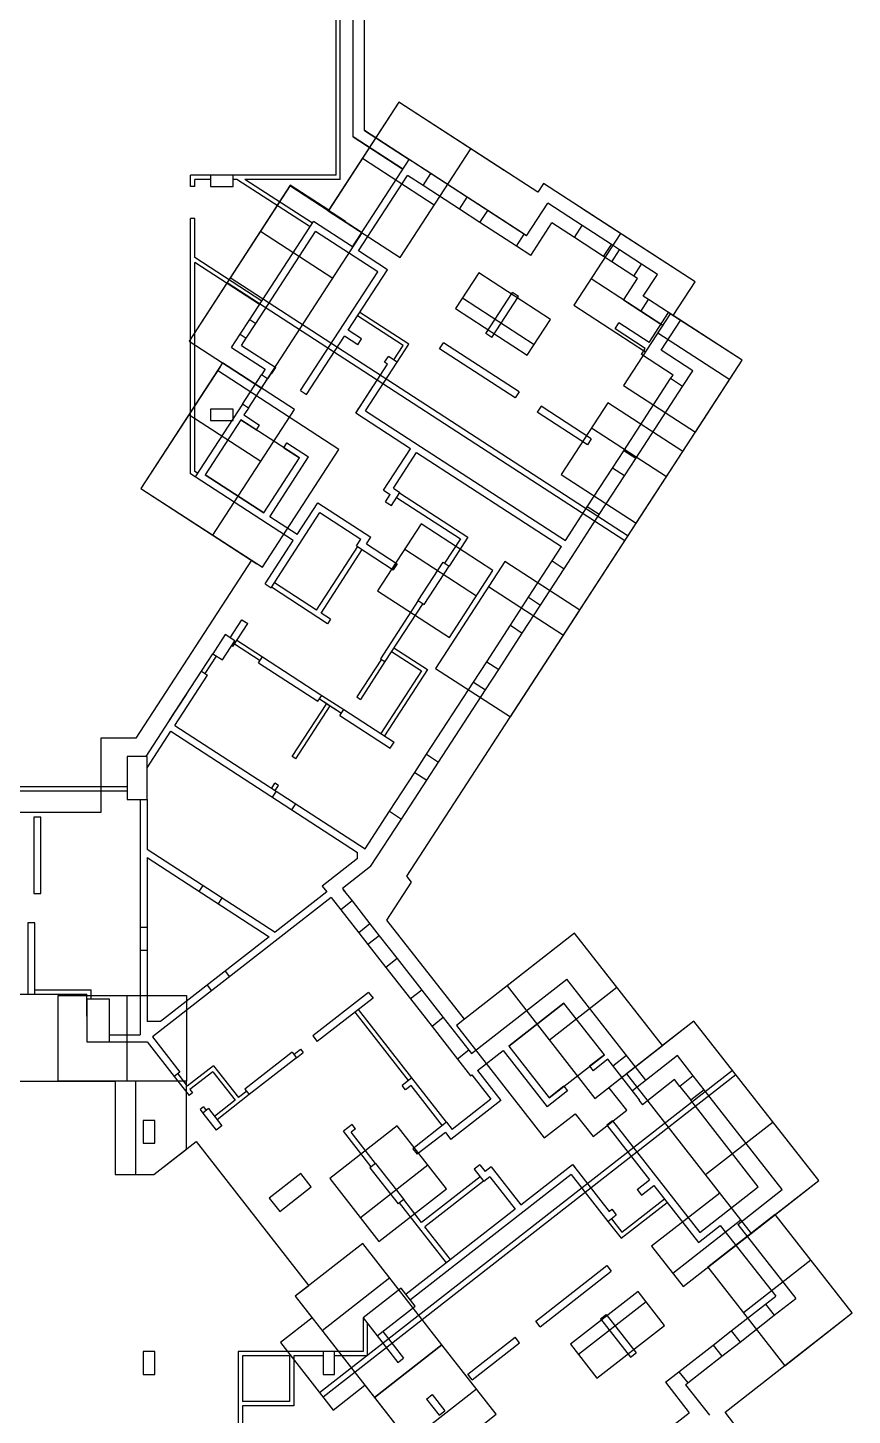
# Model space of a CAD drawing. Header units: metres. Extents: x -681087 to 1033303, y 74272 to 2630761.
# Drawn here: x 306188 to 335065, y 2308376 to 2357004 of the extents above; entities that cross this region are included whole.
import ezdxf

# ---------------------------------------------------------------- set-up
doc = ezdxf.new("R2010")
doc.units = ezdxf.units.M
for name, color, linetype in [('SKELETON_CLEAN', 7, 'Continuous'), ('SKELETON_ISOLATED', 1, 'Continuous'), ('SKELETON_ORIGINAL', 8, 'Continuous')]:
    doc.layers.add(name, color=color, linetype=linetype)

msp = doc.modelspace()

# ---------------------------------------------------------------- linework, layer by layer
at = {"layer": 'SKELETON_CLEAN'}
for p, q in [((316984, 2351838), (316984, 2367295)), ((317134, 2351688), (317134, 2367103)), ((317984, 2353400), (317984, 2360393)), ((317584, 2353182), (317584, 2359438)), ((319189, 2354400), (316720, 2350599)), ((322879, 2352004), (319189, 2354400)), ((323658, 2349715), (317984, 2353400)), ((317984, 2353400), (319548, 2352384)), ((319229, 2348954), (321705, 2352766)), ((317560, 2349323), (319548, 2352384)), ((320303, 2351894), (319548, 2352384)), ((311884, 2351438), (311884, 2351838)), ((312584, 2351838), (311884, 2351838)), ((312034, 2351438), (312034, 2351688)), ((312584, 2351688), (312034, 2351688)), ((313384, 2351838), (312584, 2351838)), ((312584, 2351838), (312584, 2351438)), ((313384, 2351438), (313384, 2351838)), ((316984, 2351838), (313384, 2351838)), ((313515, 2351688), (313384, 2351688)), ((316074, 2350026), (313515, 2351688)), ((316155, 2350152), (313790, 2351688)), ((317134, 2351688), (313790, 2351688)), ((317770, 2349186), (319486, 2351828)), ((320031, 2351474), (319486, 2351828)), ((320031, 2351474), (320303, 2351894)), ((321578, 2351066), (320303, 2351894)), ((315374, 2351473), (311835, 2346024)), ((312034, 2351438), (311884, 2351438)), ((312584, 2351438), (313384, 2351438)), ((316713, 2350588), (315367, 2351462)), ((317315, 2350212), (315374, 2351473)), ((321306, 2350646), (320031, 2351474)), ((321306, 2350646), (321578, 2351066)), ((322299, 2350597), (321578, 2351066)), ((323658, 2349715), (324399, 2350856)), ((325606, 2350071), (324399, 2350856)), ((311884, 2341371), (311884, 2350318)), ((312034, 2350318), (311884, 2350318)), ((312034, 2348953), (312034, 2350318)), ((313966, 2346780), (316193, 2350210)), ((317560, 2349323), (316193, 2350210)), ((316713, 2350588), (319229, 2348954)), ((322027, 2350178), (321306, 2350646)), ((322027, 2350178), (322299, 2350597)), ((323574, 2349769), (322299, 2350597)), ((329560, 2348100), (325597, 2350673)), ((314175, 2346644), (316267, 2349864)), ((314372, 2344376), (317904, 2349815)), ((318447, 2348448), (316267, 2349864)), ((323302, 2349350), (322027, 2350178)), ((323302, 2349350), (323574, 2349769)), ((323658, 2349715), (323574, 2349769)), ((323805, 2349023), (324546, 2350164)), ((325334, 2349652), (324546, 2350164)), ((326944, 2349799), (325310, 2347283)), ((325334, 2349652), (325606, 2350071)), ((326629, 2349407), (325606, 2350071)), ((323805, 2349023), (323302, 2349350)), ((326357, 2348987), (325334, 2349652)), ((326357, 2348987), (326629, 2349407)), ((326915, 2349222), (326629, 2349407)), ((314385, 2347426), (312034, 2348953)), ((314303, 2347300), (312034, 2348774)), ((312034, 2341453), (312034, 2348774)), ((318793, 2348522), (317770, 2349186)), ((326642, 2348802), (326357, 2348987)), ((326642, 2348802), (326915, 2349222)), ((327414, 2348301), (326642, 2348802)), ((327686, 2348721), (326915, 2349222)), ((315746, 2344289), (318447, 2348448)), ((317415, 2346400), (318793, 2348522)), ((321981, 2348419), (321164, 2347161)), ((324497, 2346785), (321981, 2348419)), ((327414, 2348301), (327686, 2348721)), ((327548, 2348214), (327414, 2348301)), ((328240, 2348361), (327686, 2348721)), ((327744, 2347598), (328240, 2348361)), ((327052, 2347451), (327548, 2348214)), ((328792, 2346917), (329560, 2348100)), ((322236, 2346286), (323167, 2347720)), ((322446, 2346150), (323377, 2347584)), ((323377, 2347584), (323167, 2347720)), ((327660, 2347056), (327052, 2347451)), ((327660, 2347056), (327933, 2347475)), ((327933, 2347475), (327744, 2347598)), ((328788, 2346920), (327933, 2347475)), ((319331, 2345871), (317742, 2346903)), ((319539, 2345915), (317824, 2347029)), ((321164, 2347161), (323681, 2345527)), ((325310, 2347283), (327826, 2345649)), ((328692, 2346982), (327058, 2344466)), ((328361, 2346601), (327660, 2347056)), ((327952, 2345972), (328633, 2347021)), ((331208, 2345349), (328692, 2346982)), ((329052, 2346748), (328788, 2346920)), ((331208, 2345349), (328792, 2346917)), ((313628, 2346260), (313966, 2346780)), ((313838, 2346124), (314175, 2346644)), ((313966, 2346780), (314175, 2346644)), ((317881, 2346098), (317415, 2346400)), ((323681, 2345527), (324497, 2346785)), ((326759, 2346449), (326895, 2346659)), ((327816, 2345763), (326759, 2346449)), ((327952, 2345972), (326895, 2346659)), ((328372, 2345700), (329052, 2346748)), ((311835, 2346024), (313009, 2345261)), ((311835, 2346024), (314372, 2344376)), ((313329, 2345799), (313628, 2346260)), ((313628, 2346260), (313838, 2346124)), ((313674, 2345872), (313838, 2346124)), ((313674, 2345872), (314874, 2345094)), ((315956, 2344152), (317279, 2346190)), ((317745, 2345888), (317279, 2346190)), ((317745, 2345888), (317881, 2346098)), ((319005, 2345368), (319331, 2345871)), ((319130, 2345286), (319539, 2345915)), ((320607, 2345752), (320743, 2345962)), ((323394, 2344241), (320743, 2345962)), ((322446, 2346150), (322236, 2346286)), ((313329, 2345799), (314503, 2345036)), ((318684, 2345278), (318820, 2345488)), ((319130, 2345286), (318820, 2345488)), ((323258, 2344031), (320607, 2345752)), ((324521, 2335052), (331208, 2345349)), ((327680, 2345553), (327816, 2345763)), ((328787, 2344834), (327680, 2345553)), ((329479, 2344981), (328372, 2345700)), ((312921, 2345125), (310150, 2340859)), ((317088, 2342225), (312832, 2344989)), ((315526, 2343626), (313009, 2345261)), ((314503, 2345036), (314372, 2344835)), ((314712, 2344900), (314582, 2344699)), ((314712, 2344900), (314738, 2344884)), ((314738, 2344884), (314874, 2345094)), ((318019, 2343575), (319130, 2345286)), ((318785, 2345213), (318684, 2345278)), ((329125, 2344436), (329479, 2344981)), ((313708, 2343812), (314372, 2344835)), ((313917, 2343676), (314582, 2344699)), ((314582, 2344699), (314372, 2344835)), ((317673, 2343502), (318283, 2344441)), ((327058, 2344466), (329574, 2342833)), ((327060, 2342175), (328705, 2344708)), ((327480, 2341903), (329125, 2344436)), ((328705, 2344708), (328787, 2344834)), ((329125, 2344436), (328705, 2344708)), ((315746, 2344289), (315956, 2344152)), ((323394, 2344241), (323258, 2344031)), ((313708, 2343812), (312052, 2341262)), ((313384, 2343638), (312584, 2343638)), ((312584, 2343638), (312584, 2343238)), ((312666, 2339225), (315526, 2343626)), ((313384, 2343238), (313384, 2343638)), ((313917, 2343676), (313708, 2343812)), ((313917, 2343676), (313759, 2343433)), ((313759, 2343433), (314309, 2343076)), ((319598, 2342252), (317673, 2343502)), ((318019, 2343575), (325018, 2339030)), ((324165, 2343740), (324029, 2343530)), ((325790, 2342386), (324029, 2343530)), ((325926, 2342596), (324165, 2343740)), ((326508, 2343858), (324874, 2341342)), ((329133, 2342153), (326508, 2343858)), ((313650, 2343265), (312398, 2341336)), ((312584, 2343238), (313384, 2343238)), ((313650, 2343265), (314200, 2342908)), ((315705, 2341930), (313650, 2343265)), ((314200, 2342908), (314309, 2343076)), ((315156, 2342287), (315265, 2342455)), ((315265, 2342455), (316024, 2341962)), ((325926, 2342596), (325790, 2342386)), ((314406, 2338095), (317088, 2342225)), ((314662, 2339865), (316024, 2341962)), ((315156, 2342287), (315705, 2341930)), ((318651, 2340793), (319598, 2342252)), ((318996, 2340866), (319808, 2342116)), ((319808, 2342116), (324882, 2338821)), ((326668, 2341572), (327060, 2342175)), ((327480, 2341903), (327060, 2342175)), ((327499, 2339637), (329133, 2342153)), ((314452, 2340002), (315705, 2341930)), ((325786, 2340213), (326668, 2341572)), ((327088, 2341299), (326668, 2341572)), ((327088, 2341299), (327480, 2341903)), ((312052, 2341262), (311884, 2341371)), ((312134, 2341388), (312034, 2341453)), ((315486, 2339032), (312052, 2341262)), ((314452, 2340002), (312398, 2341336)), ((324874, 2341342), (327499, 2339637)), ((326205, 2339941), (327088, 2341299)), ((310150, 2340859), (314216, 2338219)), ((310150, 2340859), (312666, 2339225)), ((318651, 2340793), (318877, 2340646)), ((318714, 2340394), (318877, 2340646)), ((318923, 2340258), (319223, 2340719)), ((318996, 2340866), (319223, 2340719)), ((319108, 2340543), (321339, 2339094)), ((319212, 2340702), (321602, 2339150)), ((314710, 2337378), (316420, 2340011)), ((315622, 2339242), (316347, 2340357)), ((316347, 2340357), (318204, 2339151)), ((316420, 2340011), (317859, 2339077)), ((318714, 2340394), (318923, 2340258)), ((325018, 2339030), (325786, 2340213)), ((326205, 2339941), (325786, 2340213)), ((315622, 2339242), (314662, 2339865)), ((319965, 2339613), (318441, 2337266)), ((322481, 2337979), (319965, 2339613)), ((325356, 2338632), (326205, 2339941)), ((314500, 2337514), (315486, 2339032)), ((317706, 2338842), (317859, 2339077)), ((318052, 2338916), (318204, 2339151)), ((321339, 2339094), (320784, 2338239)), ((321602, 2339150), (320943, 2338135)), ((316300, 2336596), (317744, 2338818)), ((316460, 2336492), (317903, 2338715)), ((317706, 2338842), (318989, 2338009)), ((318052, 2338916), (319125, 2338219)), ((324555, 2338318), (324882, 2338821)), ((324974, 2338045), (325356, 2338632)), ((314025, 2338342), (309976, 2332108)), ((318989, 2338009), (319125, 2338219)), ((319862, 2336930), (320733, 2338272)), ((320072, 2336793), (320943, 2338135)), ((322896, 2338296), (320465, 2334553)), ((320733, 2338272), (320943, 2338135)), ((325521, 2336591), (322896, 2338296)), ((323727, 2337043), (324555, 2338318)), ((324555, 2338318), (324974, 2338045)), ((320957, 2335632), (322481, 2337979)), ((324147, 2336770), (324974, 2338045)), ((314500, 2337514), (314710, 2337378)), ((316688, 2336118), (314721, 2337395)), ((316300, 2336596), (314824, 2337554)), ((318441, 2337266), (320957, 2335632)), ((319862, 2336930), (318539, 2334892)), ((320021, 2336826), (318698, 2334788)), ((319862, 2336930), (320072, 2336793)), ((323090, 2336062), (323727, 2337043)), ((323090, 2332848), (325521, 2336591)), ((323509, 2335789), (324147, 2336770)), ((323727, 2337043), (324147, 2336770)), ((313275, 2335627), (313683, 2336256)), ((313376, 2335323), (313893, 2336120)), ((313683, 2336256), (313893, 2336120)), ((316791, 2336277), (316460, 2336492)), ((316791, 2336277), (316688, 2336118)), ((313107, 2335736), (312671, 2335065)), ((313443, 2335518), (313107, 2335736)), ((322262, 2334787), (323090, 2336062)), ((322681, 2334514), (323509, 2335789)), ((323090, 2336062), (323509, 2335789)), ((313007, 2334847), (313443, 2335518)), ((313334, 2335350), (313376, 2335323)), ((313515, 2335537), (314408, 2334957)), ((318932, 2335149), (319980, 2334468)), ((319014, 2335275), (320188, 2334512)), ((312271, 2334449), (312671, 2335065)), ((312671, 2335065), (313007, 2334847)), ((314272, 2334747), (314408, 2334957)), ((314272, 2334747), (316351, 2333397)), ((314408, 2334957), (316488, 2333606)), ((318572, 2334870), (317714, 2333549)), ((318698, 2334788), (317840, 2333467)), ((318539, 2334892), (318698, 2334788)), ((321799, 2334074), (322262, 2334787)), ((322262, 2334787), (322681, 2334514)), ((311340, 2332555), (312481, 2334313)), ((312271, 2334449), (312481, 2334313)), ((319980, 2334468), (318551, 2332267)), ((320188, 2334512), (318677, 2332185)), ((320465, 2334553), (323090, 2332848)), ((322219, 2333802), (322681, 2334514)), ((320154, 2331541), (321799, 2334074)), ((320574, 2331269), (322219, 2333802)), ((321799, 2334074), (322219, 2333802)), ((315454, 2331464), (316658, 2333317)), ((315580, 2331382), (316783, 2333235)), ((316351, 2333397), (316488, 2333606)), ((316406, 2333481), (316658, 2333317)), ((316488, 2333606), (317259, 2333105)), ((317714, 2333549), (317840, 2333467)), ((317123, 2332896), (317259, 2333105)), ((317123, 2332896), (318884, 2331752)), ((317259, 2333105), (319020, 2331962)), ((310373, 2331066), (311204, 2332346)), ((311204, 2332346), (317736, 2328104)), ((311340, 2332555), (318003, 2328228)), ((309976, 2332108), (308748, 2332108)), ((308748, 2332108), (308748, 2329498)), ((318884, 2331752), (319020, 2331962)), ((310373, 2331458), (309673, 2331458)), ((309673, 2331458), (309673, 2329958)), ((310373, 2329958), (310373, 2331458)), ((315580, 2331382), (315454, 2331464)), ((319740, 2330904), (320154, 2331541)), ((320154, 2331541), (320574, 2331269)), ((320160, 2330631), (320574, 2331269)), ((318858, 2329545), (319740, 2330904)), ((319740, 2330904), (320160, 2330631)), ((314732, 2330352), (314844, 2330524)), ((314970, 2330443), (314844, 2330524)), ((314858, 2330271), (314970, 2330443)), ((319277, 2329273), (320160, 2330631)), ((303578, 2330258), (309673, 2330258)), ((309673, 2329958), (310373, 2329958)), ((310123, 2329958), (310123, 2321708)), ((310373, 2329958), (310373, 2328217)), ((308748, 2329498), (304777, 2329498)), ((306648, 2329338), (306398, 2329338)), ((306398, 2329338), (306398, 2326658)), ((306648, 2326658), (306648, 2329338)), ((318003, 2328228), (318858, 2329545)), ((318858, 2329545), (319277, 2329273)), ((318197, 2327608), (319277, 2329273)), ((310373, 2328217), (314849, 2325310)), ((310373, 2327919), (310373, 2322175)), ((310373, 2327919), (314641, 2325147)), ((317736, 2327883), (316504, 2326921)), ((317736, 2327883), (317736, 2328104)), ((318197, 2327608), (317206, 2326834)), ((316504, 2326921), (316658, 2326724)), ((318766, 2325731), (319631, 2327063)), ((319631, 2327063), (319468, 2327272)), ((306398, 2326658), (306648, 2326658)), ((316812, 2326527), (310551, 2321635)), ((316658, 2326724), (314849, 2325310)), ((316812, 2326527), (317151, 2326093)), ((317545, 2326401), (317151, 2326093)), ((317206, 2326834), (317305, 2326708)), ((317237, 2326795), (317545, 2326401)), ((317545, 2326401), (318173, 2325597)), ((317151, 2326093), (317779, 2325289)), ((306438, 2325638), (306188, 2325638)), ((306188, 2325638), (306188, 2323138)), ((306438, 2323138), (306438, 2325638)), ((318173, 2325597), (317779, 2325289)), ((318173, 2325597), (318496, 2325184)), ((321481, 2322256), (318766, 2325731)), ((314641, 2325147), (310836, 2322175)), ((317779, 2325289), (318102, 2324876)), ((318496, 2325184), (318102, 2324876)), ((318496, 2325184), (319124, 2324380)), ((325339, 2325269), (321481, 2322256)), ((325339, 2325269), (322975, 2323423)), ((328417, 2321329), (325339, 2325269)), ((318102, 2324876), (318730, 2324072)), ((319124, 2324380), (318730, 2324072)), ((318730, 2324072), (319595, 2322965)), ((319124, 2324380), (319989, 2323273)), ((321725, 2321050), (325070, 2323664)), ((327841, 2320118), (325070, 2323664)), ((302138, 2323138), (306223, 2323138)), ((306188, 2323138), (306438, 2323138)), ((306403, 2323138), (308253, 2323138)), ((306438, 2323288), (308403, 2323288)), ((307248, 2323083), (311748, 2323083)), ((307248, 2320083), (307248, 2323083)), ((308253, 2322358), (308253, 2323138)), ((308403, 2322958), (308403, 2323288)), ((311748, 2323083), (311748, 2320083)), ((318127, 2323195), (316173, 2321668)), ((318281, 2322998), (316327, 2321471)), ((318127, 2323195), (318281, 2322998)), ((319989, 2323273), (319595, 2322965)), ((319989, 2323273), (320740, 2322311)), ((322975, 2323423), (326053, 2319482)), ((309053, 2322958), (308253, 2322958)), ((308253, 2322958), (308253, 2321458)), ((309053, 2321458), (309053, 2322958)), ((319643, 2320198), (317769, 2322598)), ((319595, 2322965), (320346, 2322003)), ((323036, 2321313), (324967, 2322822)), ((326383, 2321009), (324967, 2322822)), ((310836, 2322175), (310373, 2322175)), ((320740, 2322311), (320346, 2322003)), ((320346, 2322003), (321239, 2320861)), ((320740, 2322311), (321633, 2321169)), ((321481, 2322256), (321201, 2322037)), ((321201, 2322037), (324280, 2318097)), ((329520, 2322191), (328417, 2321329)), ((333890, 2316598), (329520, 2322191)), ((309053, 2321708), (310123, 2321708)), ((310551, 2321635), (311518, 2320398)), ((316173, 2321668), (316327, 2321471)), ((308253, 2321458), (309053, 2321458)), ((309053, 2321458), (310373, 2321458)), ((310373, 2321458), (311321, 2320244)), ((315448, 2321102), (313793, 2319809)), ((315448, 2321102), (315602, 2320905)), ((315509, 2321023), (315746, 2321208)), ((315602, 2320905), (315838, 2321089)), ((315746, 2321208), (315838, 2321089)), ((321633, 2321169), (321239, 2320861)), ((321633, 2321169), (321725, 2321050)), ((321937, 2320454), (322839, 2321159)), ((322839, 2321159), (324378, 2319189)), ((323036, 2321313), (324452, 2319501)), ((326053, 2319482), (328417, 2321329)), ((312697, 2320627), (311775, 2319907)), ((312697, 2320627), (313571, 2319508)), ((315602, 2320905), (313947, 2319612)), ((321239, 2320861), (321700, 2320270)), ((324452, 2319501), (326383, 2321009)), ((326383, 2321009), (325867, 2320606)), ((325867, 2320606), (325990, 2320448)), ((326506, 2320852), (325990, 2320448)), ((327485, 2319599), (326506, 2320852)), ((328944, 2320980), (327368, 2319748)), ((329498, 2320271), (328944, 2320980)), ((297098, 2320083), (309251, 2320083)), ((311748, 2320083), (308249, 2320083)), ((309251, 2320083), (309251, 2316808)), ((311518, 2320398), (311321, 2320244)), ((311321, 2320244), (311841, 2319578)), ((311439, 2320336), (311775, 2319907)), ((311748, 2317706), (311748, 2320083)), ((312671, 2320417), (311867, 2319789)), ((312671, 2320417), (313453, 2319416)), ((319643, 2320198), (319305, 2319933)), ((320859, 2318642), (319643, 2320198)), ((321700, 2320270), (321740, 2320301)), ((321740, 2320301), (322405, 2319450)), ((321937, 2320454), (322756, 2319406)), ((327156, 2320344), (331526, 2314751)), ((328840, 2320138), (327714, 2319257)), ((329025, 2319901), (328840, 2320138)), ((329498, 2320271), (329025, 2319901)), ((329880, 2319782), (329498, 2320271)), ((311959, 2319671), (311841, 2319578)), ((311867, 2319789), (311959, 2319671)), ((313947, 2319612), (312820, 2318731)), ((313855, 2319730), (313571, 2319508)), ((313793, 2319809), (313947, 2319612)), ((319422, 2319784), (319305, 2319933)), ((319611, 2319931), (319422, 2319784)), ((320710, 2318525), (319611, 2319931)), ((325091, 2319747), (324378, 2319189)), ((324968, 2319904), (324452, 2319501)), ((324968, 2319904), (325091, 2319747)), ((327168, 2319071), (326545, 2319867)), ((327614, 2319433), (327485, 2319599)), ((329025, 2319901), (329407, 2319413)), ((329880, 2319782), (329407, 2319413)), ((332613, 2316283), (329880, 2319782)), ((312341, 2319182), (312223, 2319090)), ((312223, 2319090), (312318, 2318967)), ((312515, 2319121), (312318, 2318967)), ((312341, 2319182), (312437, 2319060)), ((312515, 2319121), (312983, 2318523)), ((313453, 2319416), (312728, 2318850)), ((322756, 2319406), (321010, 2318043)), ((322405, 2319450), (321053, 2318394)), ((327614, 2319433), (327590, 2319415)), ((327590, 2319415), (327714, 2319257)), ((331771, 2316387), (329407, 2319413)), ((310634, 2318708), (310234, 2318708)), ((310234, 2318708), (310234, 2317908)), ((310634, 2317908), (310634, 2318708)), ((312318, 2318967), (312786, 2318369)), ((320859, 2318642), (319677, 2317718)), ((320859, 2318642), (321053, 2318394)), ((324280, 2318097), (325363, 2318944)), ((325363, 2318944), (325986, 2318147)), ((325986, 2318147), (327168, 2319071)), ((326668, 2318694), (326471, 2318541)), ((326668, 2318694), (329722, 2314786)), ((312983, 2318523), (312786, 2318369)), ((319127, 2318520), (316763, 2316673)), ((317555, 2318567), (317248, 2318327)), ((318221, 2317082), (317248, 2318327)), ((317672, 2318417), (317515, 2318294)), ((318370, 2317198), (317515, 2318294)), ((317672, 2318417), (317555, 2318567)), ((320850, 2316314), (319127, 2318520)), ((320816, 2318291), (319831, 2317521)), ((320816, 2318291), (321010, 2318043)), ((326471, 2318541), (327968, 2316626)), ((310234, 2317908), (310634, 2317908)), ((310598, 2316808), (312084, 2317968)), ((310598, 2316808), (311748, 2317706)), ((312084, 2317968), (316031, 2312916)), ((319677, 2317718), (319831, 2317521)), ((318370, 2317198), (318173, 2317045)), ((318370, 2317198), (319355, 2315938)), ((322020, 2317156), (321823, 2317003)), ((322020, 2317156), (322205, 2316920)), ((323458, 2315755), (325266, 2317167)), ((325266, 2317167), (326553, 2315521)), ((309251, 2316808), (310598, 2316808)), ((315749, 2316851), (314646, 2315989)), ((316118, 2316378), (315749, 2316851)), ((316763, 2316673), (318486, 2314467)), ((318173, 2317045), (319158, 2315784)), ((325223, 2316817), (319593, 2312418)), ((322032, 2316735), (319983, 2315134)), ((321823, 2317003), (322162, 2316569)), ((322374, 2316735), (322162, 2316569)), ((322417, 2317086), (322205, 2316920)), ((322374, 2316735), (323261, 2315601)), ((322417, 2317086), (323458, 2315755)), ((325223, 2316817), (326510, 2315170)), ((315015, 2315516), (316118, 2316378)), ((318486, 2314467), (320850, 2316314)), ((322149, 2316585), (320100, 2314984)), ((327530, 2316284), (327968, 2316626)), ((327530, 2316284), (327684, 2316087)), ((327684, 2316087), (328121, 2316429)), ((328121, 2316429), (329679, 2314435)), ((329722, 2314786), (331771, 2316387)), ((331053, 2315064), (332613, 2316283)), ((331948, 2315080), (333890, 2316598)), ((314646, 2315989), (315015, 2315516)), ((319355, 2315938), (319158, 2315784)), ((319983, 2315134), (319355, 2315938)), ((326972, 2314579), (328583, 2315838)), ((326998, 2314789), (328491, 2315956)), ((330422, 2316165), (328038, 2314302)), ((323261, 2315601), (319439, 2312615)), ((326510, 2315170), (326802, 2315397)), ((326553, 2315521), (326648, 2315594)), ((326628, 2315262), (326998, 2314789)), ((326648, 2315594), (326802, 2315397)), ((332369, 2315410), (330005, 2313563)), ((335065, 2311960), (332369, 2315410)), ((320999, 2313834), (320100, 2314984)), ((326510, 2315170), (326972, 2314579)), ((329142, 2312889), (331526, 2314751)), ((329679, 2314435), (330443, 2315032)), ((330443, 2315032), (332383, 2312550)), ((331053, 2315064), (333085, 2312464)), ((317923, 2314393), (315559, 2312546)), ((320693, 2310847), (317923, 2314393)), ((328038, 2314302), (329142, 2312889)), ((323979, 2311676), (326469, 2313622)), ((324133, 2311479), (326623, 2313425)), ((326469, 2313622), (326623, 2313425)), ((330005, 2313563), (332701, 2310113)), ((316031, 2312916), (315559, 2312546)), ((319270, 2312831), (317930, 2311785)), ((319762, 2312201), (319270, 2312831)), ((315559, 2312546), (316150, 2311790)), ((315559, 2312546), (318329, 2309000)), ((327563, 2312709), (325199, 2310862)), ((328487, 2311527), (327563, 2312709)), ((332028, 2312273), (332383, 2312550)), ((332336, 2311879), (333085, 2312464)), ((316150, 2311790), (315040, 2310922)), ((318423, 2311154), (319762, 2312201)), ((326247, 2311754), (326444, 2311908)), ((326444, 2311908), (327497, 2310560)), ((330612, 2308481), (335065, 2311960)), ((330830, 2311337), (332028, 2312273)), ((331138, 2310943), (332336, 2311879)), ((332028, 2312273), (332336, 2311879)), ((332701, 2310113), (335065, 2311960)), ((317930, 2311785), (317930, 2310608)), ((317930, 2311785), (318423, 2311154)), ((318620, 2311308), (319349, 2310374)), ((324133, 2311479), (323979, 2311676)), ((326123, 2309680), (328487, 2311527)), ((326247, 2311754), (327300, 2310406)), ((330192, 2310838), (330830, 2311337)), ((330830, 2311337), (331138, 2310943)), ((315040, 2310922), (316887, 2308558)), ((320693, 2310847), (318329, 2309000)), ((318423, 2311154), (319152, 2310221)), ((322596, 2308412), (320693, 2310847)), ((321600, 2309817), (323254, 2311110)), ((321754, 2309620), (323408, 2310913)), ((323408, 2310913), (323254, 2311110)), ((325199, 2310862), (326123, 2309680)), ((328994, 2309903), (330192, 2310838)), ((330192, 2310838), (330500, 2310444)), ((330500, 2310444), (331138, 2310943)), ((310634, 2310608), (310234, 2310608)), ((310234, 2310608), (310234, 2309808)), ((310634, 2309808), (310634, 2310608)), ((313554, 2310608), (313554, 2305408)), ((316534, 2310608), (313554, 2310608)), ((313704, 2310458), (313704, 2308858)), ((315354, 2310458), (313704, 2310458)), ((315354, 2310458), (315354, 2308858)), ((315504, 2310458), (315504, 2308708)), ((316534, 2310458), (315504, 2310458)), ((316934, 2310608), (316534, 2310608)), ((316534, 2310608), (316534, 2309808)), ((317930, 2310608), (316934, 2310608)), ((316934, 2309808), (316934, 2310608)), ((319152, 2310221), (319349, 2310374)), ((327300, 2310406), (327497, 2310560)), ((329302, 2309509), (330500, 2310444)), ((328522, 2309533), (328994, 2309903)), ((328994, 2309903), (329302, 2309509)), ((310234, 2309808), (310634, 2309808)), ((316534, 2309808), (316934, 2309808)), ((316887, 2308558), (317997, 2309426)), ((321754, 2309620), (321600, 2309817)), ((328522, 2309533), (329359, 2308462)), ((329223, 2309447), (329302, 2309509)), ((329223, 2309447), (330061, 2308375)), ((318329, 2309000), (320231, 2306565)), ((320150, 2308944), (320347, 2309098)), ((320150, 2308944), (320593, 2308377)), ((320347, 2309098), (320790, 2308531)), ((315354, 2308858), (313704, 2308858)), ((315504, 2308708), (313704, 2308708)), ((313704, 2308708), (313704, 2305408)), ((320593, 2308377), (320790, 2308531)), ((322080, 2308009), (322596, 2308412)), ((328618, 2307883), (329359, 2308462)), ((330916, 2308092), (330612, 2308481))]:
    msp.add_line(p, q, dxfattribs=at)
at = {"layer": 'SKELETON_ISOLATED'}
for p, q in [((317910, 2352431), (320426, 2350797)), ((318447, 2352622), (318457, 2352615)), ((324251, 2351547), (324053, 2351241)), ((314338, 2349878), (316875, 2348231)), ((313171, 2348080), (327105, 2339031)), ((313280, 2348248), (327214, 2339199)), ((325915, 2348215), (328431, 2346581)), ((321410, 2347539), (323926, 2345905)), ((328257, 2346313), (330773, 2344679)), ((311830, 2343445), (314346, 2341811)), ((325937, 2342978), (328561, 2341274)), ((319394, 2338733), (321910, 2337100)), ((322325, 2337416), (324949, 2335712)), ((313433, 2335411), (314326, 2334831)), ((312397, 2334367), (312797, 2334983)), ((311144, 2332713), (311744, 2333637)), ((316595, 2333358), (317178, 2332979)), ((310329, 2331458), (311130, 2332692)), ((303578, 2330408), (309673, 2330408)), ((314764, 2330034), (314900, 2330244)), ((315435, 2329598), (315571, 2329808)), ((312193, 2326737), (312330, 2326947)), ((312864, 2326301), (313001, 2326511)), ((310373, 2325468), (310123, 2325468)), ((310373, 2324668), (310123, 2324668)), ((313100, 2323944), (313254, 2323747)), ((309659, 2323083), (309659, 2320083)), ((312470, 2323451), (312624, 2323254)), ((326821, 2323371), (324457, 2321524)), ((319525, 2320106), (317651, 2322505)), ((328033, 2321029), (327786, 2320837)), ((326684, 2320623), (327157, 2320993)), ((309966, 2320083), (309966, 2316808)), ((330870, 2320464), (316411, 2309167)), ((330993, 2320306), (316534, 2309009)), ((332291, 2318645), (329927, 2316798)), ((320205, 2317141), (317841, 2315294)), ((325297, 2317128), (325420, 2316970)), ((320850, 2313717), (319206, 2315821)), ((331167, 2315211), (328783, 2313349)), ((333619, 2313810), (331255, 2311963)), ((318865, 2313187), (316501, 2311340)), ((327843, 2312351), (325478, 2310504)), ((318080, 2311593), (318080, 2310458)), ((317509, 2310458), (316934, 2310458)), ((321910, 2309290), (319546, 2307443))]:
    msp.add_line(p, q, dxfattribs=at)
at = {"layer": 'SKELETON_ORIGINAL'}
for p, q in [((316984, 2351838), (316984, 2367295)), ((317134, 2351688), (317134, 2367103)), ((317984, 2353400), (317984, 2360393)), ((317584, 2353182), (317584, 2359438)), ((319189, 2354400), (316713, 2350588)), ((319189, 2354400), (316713, 2350588)), ((319189, 2354400), (316727, 2350609)), ((324053, 2351241), (319189, 2354400)), ((321705, 2352766), (319189, 2354400)), ((324053, 2351241), (319189, 2354400)), ((319309, 2352062), (317584, 2353182)), ((317584, 2353182), (319330, 2352048)), ((323658, 2349715), (317984, 2353400)), ((317984, 2353400), (319548, 2352384)), ((319229, 2348954), (321705, 2352766)), ((317560, 2349323), (319548, 2352384)), ((317910, 2352431), (320426, 2350797)), ((320303, 2351894), (319548, 2352384)), ((311884, 2351438), (311884, 2351838)), ((312584, 2351838), (311884, 2351838)), ((312034, 2351438), (312034, 2351688)), ((312584, 2351688), (312034, 2351688)), ((313384, 2351838), (312584, 2351838)), ((312584, 2351838), (312584, 2351438)), ((313384, 2351438), (313384, 2351838)), ((316984, 2351838), (313384, 2351838)), ((313515, 2351688), (313384, 2351688)), ((316074, 2350026), (313515, 2351688)), ((316155, 2350152), (313790, 2351688)), ((317134, 2351688), (313790, 2351688)), ((317770, 2349186), (319486, 2351828)), ((320031, 2351474), (319486, 2351828)), ((320031, 2351474), (320303, 2351894)), ((321578, 2351066), (320303, 2351894)), ((315381, 2351483), (311835, 2346024)), ((315367, 2351462), (311835, 2346024)), ((315367, 2351462), (311835, 2346024)), ((312034, 2351438), (311884, 2351438)), ((312584, 2351438), (313384, 2351438)), ((316713, 2350588), (315367, 2351462)), ((317904, 2349815), (315367, 2351462)), ((316727, 2350609), (315381, 2351483)), ((321306, 2350646), (320031, 2351474)), ((324251, 2351547), (324053, 2351241)), ((324251, 2351547), (324053, 2351241)), ((329560, 2348100), (324251, 2351547)), ((329560, 2348100), (324251, 2351547)), ((321306, 2350646), (321578, 2351066)), ((322299, 2350597), (321578, 2351066)), ((323658, 2349715), (324399, 2350856)), ((325606, 2350071), (324399, 2350856)), ((311884, 2341371), (311884, 2350318)), ((312034, 2350318), (311884, 2350318)), ((312034, 2348953), (312034, 2350318)), ((313966, 2346780), (316193, 2350210)), ((317560, 2349323), (316193, 2350210)), ((316713, 2350588), (319229, 2348954)), ((322027, 2350178), (321306, 2350646)), ((322027, 2350178), (322299, 2350597)), ((323574, 2349769), (322299, 2350597)), ((314175, 2346644), (316267, 2349864)), ((314338, 2349878), (316875, 2348231)), ((314372, 2344376), (317904, 2349815)), ((318447, 2348448), (316267, 2349864)), ((323302, 2349350), (322027, 2350178)), ((323302, 2349350), (323574, 2349769)), ((323658, 2349715), (323574, 2349769)), ((323805, 2349023), (324546, 2350164)), ((325334, 2349652), (324546, 2350164)), ((326944, 2349799), (325310, 2347283)), ((325334, 2349652), (325606, 2350071)), ((326629, 2349407), (325606, 2350071)), ((329560, 2348100), (326944, 2349799)), ((323805, 2349023), (323302, 2349350)), ((326357, 2348987), (325334, 2349652)), ((326357, 2348987), (326629, 2349407)), ((326915, 2349222), (326629, 2349407)), ((314385, 2347426), (312034, 2348953)), ((314303, 2347300), (312034, 2348774)), ((312034, 2341453), (312034, 2348774)), ((318793, 2348522), (317770, 2349186)), ((326642, 2348802), (326357, 2348987)), ((326642, 2348802), (326915, 2349222)), ((327414, 2348301), (326642, 2348802)), ((327686, 2348721), (326915, 2349222)), ((315746, 2344289), (318447, 2348448)), ((317415, 2346400), (318793, 2348522)), ((321981, 2348419), (321164, 2347161)), ((324497, 2346785), (321981, 2348419)), ((327414, 2348301), (327686, 2348721)), ((327548, 2348214), (327414, 2348301)), ((328240, 2348361), (327686, 2348721)), ((327744, 2347598), (328240, 2348361)), ((313171, 2348080), (327105, 2339031)), ((313280, 2348248), (327214, 2339199)), ((325915, 2348215), (328431, 2346581)), ((327052, 2347451), (327548, 2348214)), ((328792, 2346917), (329560, 2348100)), ((328792, 2346917), (329560, 2348100)), ((328792, 2346917), (329560, 2348100)), ((321410, 2347539), (323926, 2345905)), ((322236, 2346286), (323167, 2347720)), ((322446, 2346150), (323377, 2347584)), ((323377, 2347584), (323167, 2347720)), ((327660, 2347056), (327052, 2347451)), ((327660, 2347056), (327933, 2347475)), ((327933, 2347475), (327744, 2347598)), ((328788, 2346920), (327933, 2347475)), ((319331, 2345871), (317742, 2346903)), ((319539, 2345915), (317824, 2347029)), ((321164, 2347161), (323681, 2345527)), ((325310, 2347283), (327826, 2345649)), ((328692, 2346982), (327058, 2344466)), ((328361, 2346601), (327660, 2347056)), ((327952, 2345972), (328633, 2347021)), ((331208, 2345349), (328692, 2346982)), ((329052, 2346748), (328788, 2346920)), ((331208, 2345349), (328792, 2346917)), ((331208, 2345349), (328792, 2346917)), ((313628, 2346260), (313966, 2346780)), ((313838, 2346124), (314175, 2346644)), ((313966, 2346780), (314175, 2346644)), ((317881, 2346098), (317415, 2346400)), ((323681, 2345527), (324497, 2346785)), ((326759, 2346449), (326895, 2346659)), ((327816, 2345763), (326759, 2346449)), ((327952, 2345972), (326895, 2346659)), ((328372, 2345700), (329052, 2346748)), ((311835, 2346024), (313009, 2345261)), ((311835, 2346024), (314372, 2344376)), ((311835, 2346024), (313009, 2345261)), ((313329, 2345799), (313628, 2346260)), ((313628, 2346260), (313838, 2346124)), ((313674, 2345872), (313838, 2346124)), ((313674, 2345872), (314874, 2345094)), ((315956, 2344152), (317279, 2346190)), ((317745, 2345888), (317279, 2346190)), ((317745, 2345888), (317881, 2346098)), ((319005, 2345368), (319331, 2345871)), ((319130, 2345286), (319539, 2345915)), ((320607, 2345752), (320743, 2345962)), ((323394, 2344241), (320743, 2345962)), ((322446, 2346150), (322236, 2346286)), ((328257, 2346313), (330773, 2344679)), ((313329, 2345799), (314503, 2345036)), ((318684, 2345278), (318820, 2345488)), ((319130, 2345286), (318820, 2345488)), ((319468, 2327272), (331208, 2345349)), ((319468, 2327272), (331208, 2345349)), ((323258, 2344031), (320607, 2345752)), ((327680, 2345553), (327816, 2345763)), ((328787, 2344834), (327680, 2345553)), ((329479, 2344981), (328372, 2345700)), ((329574, 2342833), (331208, 2345349)), ((313009, 2345261), (310150, 2340859)), ((313009, 2345261), (310150, 2340859)), ((313009, 2345261), (310150, 2340859)), ((312832, 2344989), (310150, 2340859)), ((317088, 2342225), (312832, 2344989)), ((315526, 2343626), (313009, 2345261)), ((314503, 2345036), (314372, 2344835)), ((314712, 2344900), (314582, 2344699)), ((314712, 2344900), (314738, 2344884)), ((314738, 2344884), (314874, 2345094)), ((317673, 2343502), (318785, 2345213)), ((318019, 2343575), (319130, 2345286)), ((318785, 2345213), (318684, 2345278)), ((329125, 2344436), (329479, 2344981)), ((313708, 2343812), (314372, 2344835)), ((313917, 2343676), (314582, 2344699)), ((314582, 2344699), (314372, 2344835)), ((327058, 2344466), (329574, 2342833)), ((327060, 2342175), (328705, 2344708)), ((327480, 2341903), (329125, 2344436)), ((328705, 2344708), (328787, 2344834)), ((329125, 2344436), (328705, 2344708)), ((315746, 2344289), (315956, 2344152)), ((323394, 2344241), (323258, 2344031)), ((311830, 2343445), (314346, 2341811)), ((313708, 2343812), (312052, 2341262)), ((313384, 2343638), (312584, 2343638)), ((312584, 2343638), (312584, 2343238)), ((312666, 2339225), (315526, 2343626)), ((313384, 2343238), (313384, 2343638)), ((313917, 2343676), (313708, 2343812)), ((313917, 2343676), (313759, 2343433)), ((313759, 2343433), (314309, 2343076)), ((317673, 2343502), (317782, 2343670)), ((319598, 2342252), (317673, 2343502)), ((318019, 2343575), (325018, 2339030)), ((324165, 2343740), (324029, 2343530)), ((325790, 2342386), (324029, 2343530)), ((325926, 2342596), (324165, 2343740)), ((326508, 2343858), (324874, 2341342)), ((329133, 2342153), (326508, 2343858)), ((313650, 2343265), (312398, 2341336)), ((313650, 2343265), (312398, 2341336)), ((312584, 2343238), (313384, 2343238)), ((313650, 2343265), (314200, 2342908)), ((315705, 2341930), (313650, 2343265)), ((314200, 2342908), (314309, 2343076)), ((325937, 2342978), (328561, 2341274)), ((315156, 2342287), (315265, 2342455)), ((315265, 2342455), (316024, 2341962)), ((325926, 2342596), (325790, 2342386)), ((314406, 2338095), (317088, 2342225)), ((314662, 2339865), (316024, 2341962)), ((315156, 2342287), (315705, 2341930)), ((318651, 2340793), (319598, 2342252)), ((318996, 2340866), (319808, 2342116)), ((319808, 2342116), (324882, 2338821)), ((326668, 2341572), (327060, 2342175)), ((327480, 2341903), (327060, 2342175)), ((327499, 2339637), (329133, 2342153)), ((314452, 2340002), (315705, 2341930)), ((314452, 2340002), (315705, 2341930)), ((325786, 2340213), (326668, 2341572)), ((327088, 2341299), (326668, 2341572)), ((327088, 2341299), (327480, 2341903)), ((312052, 2341262), (311884, 2341371)), ((312134, 2341388), (312034, 2341453)), ((315486, 2339032), (312052, 2341262)), ((314452, 2340002), (312398, 2341336)), ((312398, 2341336), (314452, 2340002)), ((324874, 2341342), (327499, 2339637)), ((326205, 2339941), (327088, 2341299)), ((310150, 2340859), (314025, 2338342)), ((310150, 2340859), (312666, 2339225)), ((310150, 2340859), (314025, 2338342)), ((310150, 2340859), (314406, 2338095)), ((318651, 2340793), (318877, 2340646)), ((318714, 2340394), (318877, 2340646)), ((318923, 2340258), (319223, 2340719)), ((318996, 2340866), (319223, 2340719)), ((319108, 2340543), (321339, 2339094)), ((319212, 2340702), (321602, 2339150)), ((314710, 2337378), (316420, 2340011)), ((315622, 2339242), (316347, 2340357)), ((316347, 2340357), (318204, 2339151)), ((316420, 2340011), (317859, 2339077)), ((318714, 2340394), (318923, 2340258)), ((325018, 2339030), (325786, 2340213)), ((326205, 2339941), (325786, 2340213)), ((315622, 2339242), (314662, 2339865)), ((319965, 2339613), (318441, 2337266)), ((322481, 2337979), (319965, 2339613)), ((325356, 2338632), (326205, 2339941)), ((314500, 2337514), (315486, 2339032)), ((317706, 2338842), (317859, 2339077)), ((318052, 2338916), (318204, 2339151)), ((321339, 2339094), (320784, 2338239)), ((321602, 2339150), (320943, 2338135)), ((316300, 2336596), (317744, 2338818)), ((316460, 2336492), (317903, 2338715)), ((317706, 2338842), (318989, 2338009)), ((318052, 2338916), (319125, 2338219)), ((319394, 2338733), (321910, 2337100)), ((324555, 2338318), (324882, 2338821)), ((324974, 2338045), (325356, 2338632)), ((314025, 2338342), (309976, 2332108)), ((314025, 2338342), (309976, 2332108)), ((318989, 2338009), (319125, 2338219)), ((319125, 2338219), (318989, 2338009)), ((319862, 2336930), (320733, 2338272)), ((320072, 2336793), (320943, 2338135)), ((322896, 2338296), (320465, 2334553)), ((320733, 2338272), (320943, 2338135)), ((325521, 2336591), (322896, 2338296)), ((323727, 2337043), (324555, 2338318)), ((324555, 2338318), (324974, 2338045)), ((320957, 2335632), (322481, 2337979)), ((324147, 2336770), (324974, 2338045)), ((314500, 2337514), (314710, 2337378)), ((316688, 2336118), (314721, 2337395)), ((316300, 2336596), (314824, 2337554)), ((318441, 2337266), (320957, 2335632)), ((322325, 2337416), (324949, 2335712)), ((319862, 2336930), (318539, 2334892)), ((320021, 2336826), (318698, 2334788)), ((319862, 2336930), (320072, 2336793)), ((323090, 2336062), (323727, 2337043)), ((323090, 2332848), (325521, 2336591)), ((323509, 2335789), (324147, 2336770)), ((323727, 2337043), (324147, 2336770)), ((313275, 2335627), (313683, 2336256)), ((313376, 2335323), (313893, 2336120)), ((313683, 2336256), (313893, 2336120)), ((316791, 2336277), (316460, 2336492)), ((316791, 2336277), (316688, 2336118)), ((313107, 2335736), (312671, 2335065)), ((313107, 2335736), (312671, 2335065)), ((313443, 2335518), (313107, 2335736)), ((313443, 2335518), (313107, 2335736)), ((322262, 2334787), (323090, 2336062)), ((322681, 2334514), (323509, 2335789)), ((323090, 2336062), (323509, 2335789)), ((313007, 2334847), (313443, 2335518)), ((313007, 2334847), (313443, 2335518)), ((313334, 2335350), (313376, 2335323)), ((313433, 2335411), (314326, 2334831)), ((313515, 2335537), (314408, 2334957)), ((318932, 2335149), (319980, 2334468)), ((319014, 2335275), (320188, 2334512)), ((312271, 2334449), (312671, 2335065)), ((312397, 2334367), (312797, 2334983)), ((312671, 2335065), (313007, 2334847)), ((312671, 2335065), (313007, 2334847)), ((314272, 2334747), (314408, 2334957)), ((314272, 2334747), (316351, 2333397)), ((314408, 2334957), (316488, 2333606)), ((318572, 2334870), (317714, 2333549)), ((318698, 2334788), (317840, 2333467)), ((318539, 2334892), (318698, 2334788)), ((321799, 2334074), (322262, 2334787)), ((322262, 2334787), (322681, 2334514)), ((311157, 2332734), (312271, 2334449)), ((311340, 2332555), (312481, 2334313)), ((312271, 2334449), (312481, 2334313)), ((319980, 2334468), (318551, 2332267)), ((320188, 2334512), (318677, 2332185)), ((320465, 2334553), (323090, 2332848)), ((322219, 2333802), (322681, 2334514)), ((320154, 2331541), (321799, 2334074)), ((320574, 2331269), (322219, 2333802)), ((321799, 2334074), (322219, 2333802)), ((315454, 2331464), (316658, 2333317)), ((315580, 2331382), (316783, 2333235)), ((316351, 2333397), (316488, 2333606)), ((316406, 2333481), (317178, 2332979)), ((316406, 2333481), (316658, 2333317)), ((316488, 2333606), (317259, 2333105)), ((316488, 2333606), (317259, 2333105)), ((316783, 2333235), (317178, 2332979)), ((317714, 2333549), (317840, 2333467)), ((311130, 2332692), (311217, 2332826)), ((317123, 2332896), (317259, 2333105)), ((317123, 2332896), (318884, 2331752)), ((317259, 2333105), (319020, 2331962)), ((310329, 2331458), (311130, 2332692)), ((310373, 2331066), (311204, 2332346)), ((311204, 2332346), (317736, 2328104)), ((311340, 2332555), (318003, 2328228)), ((309976, 2332108), (308748, 2332108)), ((308748, 2332108), (308748, 2329498)), ((309976, 2332108), (308748, 2332108)), ((308748, 2332108), (308748, 2329498)), ((318884, 2331752), (319020, 2331962)), ((310373, 2331458), (309673, 2331458)), ((309673, 2331458), (309673, 2329958)), ((310373, 2331458), (309673, 2331458)), ((309673, 2331458), (309673, 2329958)), ((310373, 2329958), (310373, 2331458)), ((310373, 2329958), (310373, 2331458)), ((315580, 2331382), (315454, 2331464)), ((319740, 2330904), (320154, 2331541)), ((320154, 2331541), (320574, 2331269)), ((320160, 2330631), (320574, 2331269)), ((318858, 2329545), (319740, 2330904)), ((319740, 2330904), (320160, 2330631)), ((303578, 2330408), (309673, 2330408)), ((314732, 2330352), (314844, 2330524)), ((314970, 2330443), (314844, 2330524)), ((314858, 2330271), (314970, 2330443)), ((319277, 2329273), (320160, 2330631)), ((303578, 2330258), (309673, 2330258)), ((309673, 2329958), (310373, 2329958)), ((309673, 2329958), (310373, 2329958)), ((310123, 2329958), (310123, 2321708)), ((310373, 2329958), (310373, 2328217)), ((314764, 2330034), (314900, 2330244)), ((315435, 2329598), (315571, 2329808)), ((308748, 2329498), (304777, 2329498)), ((308748, 2329498), (304777, 2329498)), ((306648, 2329338), (306398, 2329338)), ((306398, 2329338), (306398, 2326658)), ((306648, 2326658), (306648, 2329338)), ((318003, 2328228), (318858, 2329545)), ((318858, 2329545), (319277, 2329273)), ((318197, 2327608), (319277, 2329273)), ((310373, 2328217), (314849, 2325310)), ((310373, 2327919), (310373, 2322175)), ((310373, 2327919), (314641, 2325147)), ((317736, 2327883), (316504, 2326921)), ((317736, 2327883), (317736, 2328104)), ((318197, 2327608), (317206, 2326834)), ((312193, 2326737), (312330, 2326947)), ((316504, 2326921), (316658, 2326724)), ((318766, 2325731), (319631, 2327063)), ((318766, 2325731), (319631, 2327063)), ((319631, 2327063), (319468, 2327272)), ((319631, 2327063), (319468, 2327272)), ((306398, 2326658), (306648, 2326658)), ((316812, 2326527), (310551, 2321635)), ((312864, 2326301), (313001, 2326511)), ((316658, 2326724), (314849, 2325310)), ((316812, 2326527), (317151, 2326093)), ((317545, 2326401), (317151, 2326093)), ((317206, 2326834), (317305, 2326708)), ((317237, 2326795), (317545, 2326401)), ((317545, 2326401), (318173, 2325597)), ((317151, 2326093), (317779, 2325289)), ((306438, 2325638), (306188, 2325638)), ((306188, 2325638), (306188, 2323138)), ((306438, 2323138), (306438, 2325638)), ((310373, 2325468), (310123, 2325468)), ((318173, 2325597), (317779, 2325289)), ((318173, 2325597), (318496, 2325184)), ((321481, 2322256), (318766, 2325731)), ((321481, 2322256), (318766, 2325731)), ((314641, 2325147), (310836, 2322175)), ((317779, 2325289), (318102, 2324876)), ((318496, 2325184), (318102, 2324876)), ((318496, 2325184), (319124, 2324380)), ((325339, 2325269), (321481, 2322256)), ((325339, 2325269), (321481, 2322256)), ((325339, 2325269), (321481, 2322256)), ((325339, 2325269), (322975, 2323423)), ((328417, 2321329), (325339, 2325269)), ((328417, 2321329), (325339, 2325269)), ((328417, 2321329), (325339, 2325269)), ((328417, 2321329), (325339, 2325269)), ((310373, 2324668), (310123, 2324668)), ((318102, 2324876), (318730, 2324072)), ((319124, 2324380), (318730, 2324072)), ((318730, 2324072), (319595, 2322965)), ((319124, 2324380), (319989, 2323273)), ((313100, 2323944), (313254, 2323747)), ((321725, 2321050), (325070, 2323664)), ((327841, 2320118), (325070, 2323664)), ((302138, 2323138), (306223, 2323138)), ((306188, 2323138), (306438, 2323138)), ((306403, 2323138), (308253, 2323138)), ((306438, 2323288), (308403, 2323288)), ((307248, 2323083), (311748, 2323083)), ((307248, 2320083), (307248, 2323083)), ((308253, 2322358), (308253, 2323138)), ((308403, 2322958), (308403, 2323288)), ((309659, 2323083), (309659, 2320083)), ((311748, 2323083), (311748, 2320083)), ((312470, 2323451), (312624, 2323254)), ((318127, 2323195), (316173, 2321668)), ((318281, 2322998), (316327, 2321471)), ((318127, 2323195), (318281, 2322998)), ((319989, 2323273), (319595, 2322965)), ((319989, 2323273), (320740, 2322311)), ((322975, 2323423), (326053, 2319482)), ((326821, 2323371), (324457, 2321524)), ((309053, 2322958), (308253, 2322958)), ((308253, 2322958), (308253, 2321458)), ((309053, 2322958), (308253, 2322958)), ((308253, 2322958), (308253, 2321458)), ((309053, 2321458), (309053, 2322958)), ((309053, 2321458), (309053, 2322958)), ((319525, 2320106), (317651, 2322505)), ((319643, 2320198), (317769, 2322598)), ((319595, 2322965), (320346, 2322003)), ((323036, 2321313), (324967, 2322822)), ((324967, 2322822), (323036, 2321313)), ((326383, 2321009), (324967, 2322822)), ((326383, 2321009), (324967, 2322822)), ((310836, 2322175), (310373, 2322175)), ((320740, 2322311), (320346, 2322003)), ((320346, 2322003), (321239, 2320861)), ((320740, 2322311), (321633, 2321169)), ((321481, 2322256), (321201, 2322037)), ((321201, 2322037), (324280, 2318097)), ((329520, 2322191), (327156, 2320344)), ((329520, 2322191), (328417, 2321329)), ((329520, 2322191), (328417, 2321329)), ((333890, 2316598), (329520, 2322191)), ((333890, 2316598), (329520, 2322191)), ((333890, 2316598), (329520, 2322191)), ((309053, 2321708), (310123, 2321708)), ((310551, 2321635), (311518, 2320398)), ((316173, 2321668), (316327, 2321471)), ((308253, 2321458), (309053, 2321458)), ((308253, 2321458), (309053, 2321458)), ((309053, 2321458), (310373, 2321458)), ((310373, 2321458), (311321, 2320244)), ((315448, 2321102), (313793, 2319809)), ((315448, 2321102), (315602, 2320905)), ((315509, 2321023), (315746, 2321208)), ((315602, 2320905), (315838, 2321089)), ((315746, 2321208), (315838, 2321089)), ((321633, 2321169), (321239, 2320861)), ((321633, 2321169), (321725, 2321050)), ((321937, 2320454), (322839, 2321159)), ((322839, 2321159), (324378, 2319189)), ((323036, 2321313), (324452, 2319501)), ((323036, 2321313), (324452, 2319501)), ((326053, 2319482), (328417, 2321329)), ((326545, 2319867), (328417, 2321329)), ((312697, 2320627), (311775, 2319907)), ((312697, 2320627), (313571, 2319508)), ((315602, 2320905), (313947, 2319612)), ((321239, 2320861), (321700, 2320270)), ((324452, 2319501), (326383, 2321009)), ((326383, 2321009), (325867, 2320606)), ((325867, 2320606), (325990, 2320448)), ((326506, 2320852), (325990, 2320448)), ((327485, 2319599), (326506, 2320852)), ((326684, 2320623), (327157, 2320993)), ((328944, 2320980), (327368, 2319748)), ((329498, 2320271), (328944, 2320980)), ((297098, 2320083), (309251, 2320083)), ((297098, 2320083), (309251, 2320083)), ((311748, 2320083), (307248, 2320083)), ((309251, 2320083), (309251, 2316808)), ((311748, 2320083), (309251, 2320083)), ((309251, 2320083), (309251, 2316808)), ((309251, 2320083), (309251, 2316808)), ((309966, 2320083), (309966, 2316808)), ((311518, 2320398), (311321, 2320244)), ((311321, 2320244), (311841, 2319578)), ((311439, 2320336), (311775, 2319907)), ((311748, 2317706), (311748, 2320083)), ((312671, 2320417), (311867, 2319789)), ((312671, 2320417), (313453, 2319416)), ((330870, 2320464), (316411, 2309167)), ((330993, 2320306), (316534, 2309009)), ((319643, 2320198), (319305, 2319933)), ((320859, 2318642), (319643, 2320198)), ((321700, 2320270), (321740, 2320301)), ((321740, 2320301), (322405, 2319450)), ((321937, 2320454), (322756, 2319406)), ((327156, 2320344), (331526, 2314751)), ((328840, 2320138), (327714, 2319257)), ((329025, 2319901), (328840, 2320138)), ((329498, 2320271), (329025, 2319901)), ((329880, 2319782), (329498, 2320271)), ((311959, 2319671), (311841, 2319578)), ((311867, 2319789), (311959, 2319671)), ((313947, 2319612), (312820, 2318731)), ((313855, 2319730), (313571, 2319508)), ((313793, 2319809), (313947, 2319612)), ((319422, 2319784), (319305, 2319933)), ((319611, 2319931), (319422, 2319784)), ((320710, 2318525), (319611, 2319931)), ((325091, 2319747), (324378, 2319189)), ((324968, 2319904), (324452, 2319501)), ((324968, 2319904), (325091, 2319747)), ((327168, 2319071), (326545, 2319867)), ((327614, 2319433), (327485, 2319599)), ((329025, 2319901), (329407, 2319413)), ((329880, 2319782), (329407, 2319413)), ((332613, 2316283), (329880, 2319782)), ((312341, 2319182), (312223, 2319090)), ((312223, 2319090), (312318, 2318967)), ((312515, 2319121), (312318, 2318967)), ((312341, 2319182), (312437, 2319060)), ((312515, 2319121), (312983, 2318523)), ((313453, 2319416), (312728, 2318850)), ((322756, 2319406), (321010, 2318043)), ((322405, 2319450), (321053, 2318394)), ((327614, 2319433), (327590, 2319415)), ((327590, 2319415), (327714, 2319257)), ((331771, 2316387), (329407, 2319413)), ((310634, 2318708), (310234, 2318708)), ((310234, 2318708), (310234, 2317908)), ((310634, 2317908), (310634, 2318708)), ((312318, 2318967), (312786, 2318369)), ((320859, 2318642), (319677, 2317718)), ((320859, 2318642), (321053, 2318394)), ((324280, 2318097), (325363, 2318944)), ((325363, 2318944), (325986, 2318147)), ((325986, 2318147), (327168, 2319071)), ((326668, 2318694), (326471, 2318541)), ((326668, 2318694), (329722, 2314786)), ((332291, 2318645), (329927, 2316798)), ((312983, 2318523), (312786, 2318369)), ((319127, 2318520), (316763, 2316673)), ((317555, 2318567), (317248, 2318327)), ((318221, 2317082), (317248, 2318327)), ((317672, 2318417), (317515, 2318294)), ((318370, 2317198), (317515, 2318294)), ((317672, 2318417), (317555, 2318567)), ((320850, 2316314), (319127, 2318520)), ((320816, 2318291), (319831, 2317521)), ((320816, 2318291), (321010, 2318043)), ((326471, 2318541), (327968, 2316626)), ((310234, 2317908), (310634, 2317908)), ((310598, 2316808), (312084, 2317968)), ((310598, 2316808), (312084, 2317968)), ((310598, 2316808), (311748, 2317706)), ((312084, 2317968), (316031, 2312916)), ((312084, 2317968), (316031, 2312916)), ((319677, 2317718), (319831, 2317521)), ((320205, 2317141), (317841, 2315294)), ((318370, 2317198), (318173, 2317045)), ((318370, 2317198), (319355, 2315938)), ((322020, 2317156), (321823, 2317003)), ((322020, 2317156), (322205, 2316920)), ((323458, 2315755), (325266, 2317167)), ((325266, 2317167), (326553, 2315521)), ((309251, 2316808), (310598, 2316808)), ((309251, 2316808), (310598, 2316808)), ((309251, 2316808), (310598, 2316808)), ((315749, 2316851), (314646, 2315989)), ((315749, 2316851), (314646, 2315989)), ((316118, 2316378), (315749, 2316851)), ((316118, 2316378), (315749, 2316851)), ((316763, 2316673), (318486, 2314467)), ((318173, 2317045), (319158, 2315784)), ((325223, 2316817), (319593, 2312418)), ((322032, 2316735), (319983, 2315134)), ((321823, 2317003), (322162, 2316569)), ((322374, 2316735), (322162, 2316569)), ((322417, 2317086), (322205, 2316920)), ((322374, 2316735), (323261, 2315601)), ((322417, 2317086), (323458, 2315755)), ((325223, 2316817), (326510, 2315170)), ((325297, 2317128), (325420, 2316970)), ((315015, 2315516), (316118, 2316378)), ((315015, 2315516), (316118, 2316378)), ((318486, 2314467), (320850, 2316314)), ((322149, 2316585), (320100, 2314984)), ((327530, 2316284), (327968, 2316626)), ((327530, 2316284), (327684, 2316087)), ((327684, 2316087), (328121, 2316429)), ((328121, 2316429), (329679, 2314435)), ((329722, 2314786), (331771, 2316387)), ((331053, 2315064), (332613, 2316283)), ((331526, 2314751), (333890, 2316598)), ((332369, 2315410), (333890, 2316598)), ((332369, 2315410), (333890, 2316598)), ((314646, 2315989), (315015, 2315516)), ((314646, 2315989), (315015, 2315516)), ((319355, 2315938), (319158, 2315784)), ((320850, 2313717), (319206, 2315821)), ((319983, 2315134), (319355, 2315938)), ((326972, 2314579), (328583, 2315838)), ((326998, 2314789), (328491, 2315956)), ((330422, 2316165), (328038, 2314302)), ((323261, 2315601), (319439, 2312615)), ((326510, 2315170), (326802, 2315397)), ((326553, 2315521), (326648, 2315594)), ((326628, 2315262), (326998, 2314789)), ((326648, 2315594), (326802, 2315397)), ((331167, 2315211), (328783, 2313349)), ((332369, 2315410), (330005, 2313563)), ((335065, 2311960), (332369, 2315410)), ((335065, 2311960), (332369, 2315410)), ((335065, 2311960), (332369, 2315410)), ((320999, 2313834), (320100, 2314984)), ((326510, 2315170), (326972, 2314579)), ((329142, 2312889), (331526, 2314751)), ((329679, 2314435), (330443, 2315032)), ((330443, 2315032), (332383, 2312550)), ((331053, 2315064), (333085, 2312464)), ((317923, 2314393), (315559, 2312546)), ((317923, 2314393), (315559, 2312546)), ((320693, 2310847), (317923, 2314393)), ((320693, 2310847), (317923, 2314393)), ((328038, 2314302), (329142, 2312889)), ((333619, 2313810), (331255, 2311963)), ((323979, 2311676), (326469, 2313622)), ((324133, 2311479), (326623, 2313425)), ((326469, 2313622), (326623, 2313425)), ((330005, 2313563), (332701, 2310113)), ((316031, 2312916), (315559, 2312546)), ((316031, 2312916), (315559, 2312546)), ((318865, 2313187), (316501, 2311340)), ((319270, 2312831), (317930, 2311785)), ((319270, 2312831), (317930, 2311785)), ((319762, 2312201), (319270, 2312831)), ((319762, 2312201), (319270, 2312831)), ((315559, 2312546), (316150, 2311790)), ((315559, 2312546), (318329, 2309000)), ((315559, 2312546), (316150, 2311790)), ((315559, 2312546), (318329, 2309000)), ((327563, 2312709), (325199, 2310862)), ((327843, 2312351), (325478, 2310504)), ((328487, 2311527), (327563, 2312709)), ((332028, 2312273), (332383, 2312550)), ((332336, 2311879), (333085, 2312464)), ((316150, 2311790), (315040, 2310922)), ((316150, 2311790), (315040, 2310922)), ((318423, 2311154), (319762, 2312201)), ((318423, 2311154), (319762, 2312201)), ((326247, 2311754), (326444, 2311908)), ((326444, 2311908), (327497, 2310560)), ((330612, 2308481), (335065, 2311960)), ((330612, 2308481), (335065, 2311960)), ((330830, 2311337), (332028, 2312273)), ((331138, 2310943), (332336, 2311879)), ((332028, 2312273), (332336, 2311879)), ((332701, 2310113), (335065, 2311960)), ((317930, 2311785), (317930, 2310608)), ((317930, 2311785), (318423, 2311154)), ((317930, 2311785), (318423, 2311154)), ((318080, 2311593), (318080, 2310458)), ((318620, 2311308), (319349, 2310374)), ((324133, 2311479), (323979, 2311676)), ((326123, 2309680), (328487, 2311527)), ((326247, 2311754), (327300, 2310406)), ((330192, 2310838), (330830, 2311337)), ((330830, 2311337), (331138, 2310943)), ((315040, 2310922), (316887, 2308558)), ((315040, 2310922), (316887, 2308558)), ((320693, 2310847), (318329, 2309000)), ((318329, 2309000), (320693, 2310847)), ((318329, 2309000), (320693, 2310847)), ((318423, 2311154), (319152, 2310221)), ((322596, 2308412), (320693, 2310847)), ((321600, 2309817), (323254, 2311110)), ((321754, 2309620), (323408, 2310913)), ((323408, 2310913), (323254, 2311110)), ((325199, 2310862), (326123, 2309680)), ((328994, 2309903), (330192, 2310838)), ((330192, 2310838), (330500, 2310444)), ((330500, 2310444), (331138, 2310943)), ((310634, 2310608), (310234, 2310608)), ((310234, 2310608), (310234, 2309808)), ((310634, 2309808), (310634, 2310608)), ((313554, 2310608), (313554, 2305408)), ((316534, 2310608), (313554, 2310608)), ((313704, 2310458), (313704, 2308858)), ((315354, 2310458), (313704, 2310458)), ((315354, 2310458), (315354, 2308858)), ((315504, 2310458), (315504, 2308708)), ((316534, 2310458), (315504, 2310458)), ((316934, 2310608), (316534, 2310608)), ((316534, 2310608), (316534, 2309808)), ((317930, 2310608), (316934, 2310608)), ((316934, 2309808), (316934, 2310608)), ((318080, 2310458), (316934, 2310458)), ((316937, 2310458), (316934, 2310458)), ((319152, 2310221), (319349, 2310374)), ((327300, 2310406), (327497, 2310560)), ((329302, 2309509), (330500, 2310444)), ((328522, 2309533), (328994, 2309903)), ((328994, 2309903), (329302, 2309509)), ((310234, 2309808), (310634, 2309808)), ((316534, 2309808), (316934, 2309808)), ((316887, 2308558), (317997, 2309426)), ((316887, 2308558), (317997, 2309426)), ((317997, 2309426), (321448, 2305008)), ((317997, 2309426), (321448, 2305008)), ((321754, 2309620), (321600, 2309817)), ((328522, 2309533), (329359, 2308462)), ((329223, 2309447), (329302, 2309509)), ((329223, 2309447), (330061, 2308375)), ((318329, 2309000), (320231, 2306565)), ((321910, 2309290), (319546, 2307443)), ((320150, 2308944), (320347, 2309098)), ((320150, 2308944), (320593, 2308377)), ((320347, 2309098), (320790, 2308531)), ((315354, 2308858), (313704, 2308858)), ((315504, 2308708), (313704, 2308708)), ((313704, 2308708), (313704, 2305408)), ((320593, 2308377), (320790, 2308531)), ((322080, 2308009), (322596, 2308412)), ((328618, 2307883), (329359, 2308462)), ((330916, 2308092), (330612, 2308481)), ((330916, 2308092), (330612, 2308481))]:
    msp.add_line(p, q, dxfattribs=at)

doc.saveas('drawing.dxf')
